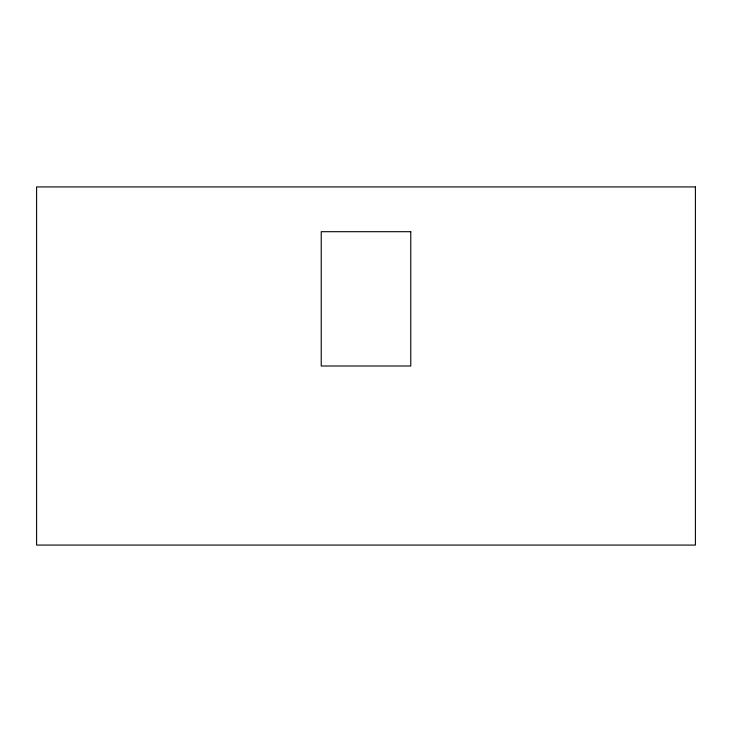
<?xml version="1.0" encoding="UTF-8"?>
<svg xmlns="http://www.w3.org/2000/svg" width="732" height="732" viewBox="0 0 732 732"><rect width="100%" height="100%" fill="white"/><g stroke="black" fill="none" stroke-linecap="round" stroke-linejoin="round"><path stroke-width="1.1" d="M695.4 186.925L36.6 186.925L36.6 545.075L695.4 545.075L695.4 186.925M410.771 231.696L321.229 231.696L321.229 366L410.771 366L410.771 231.696"/></g></svg>
